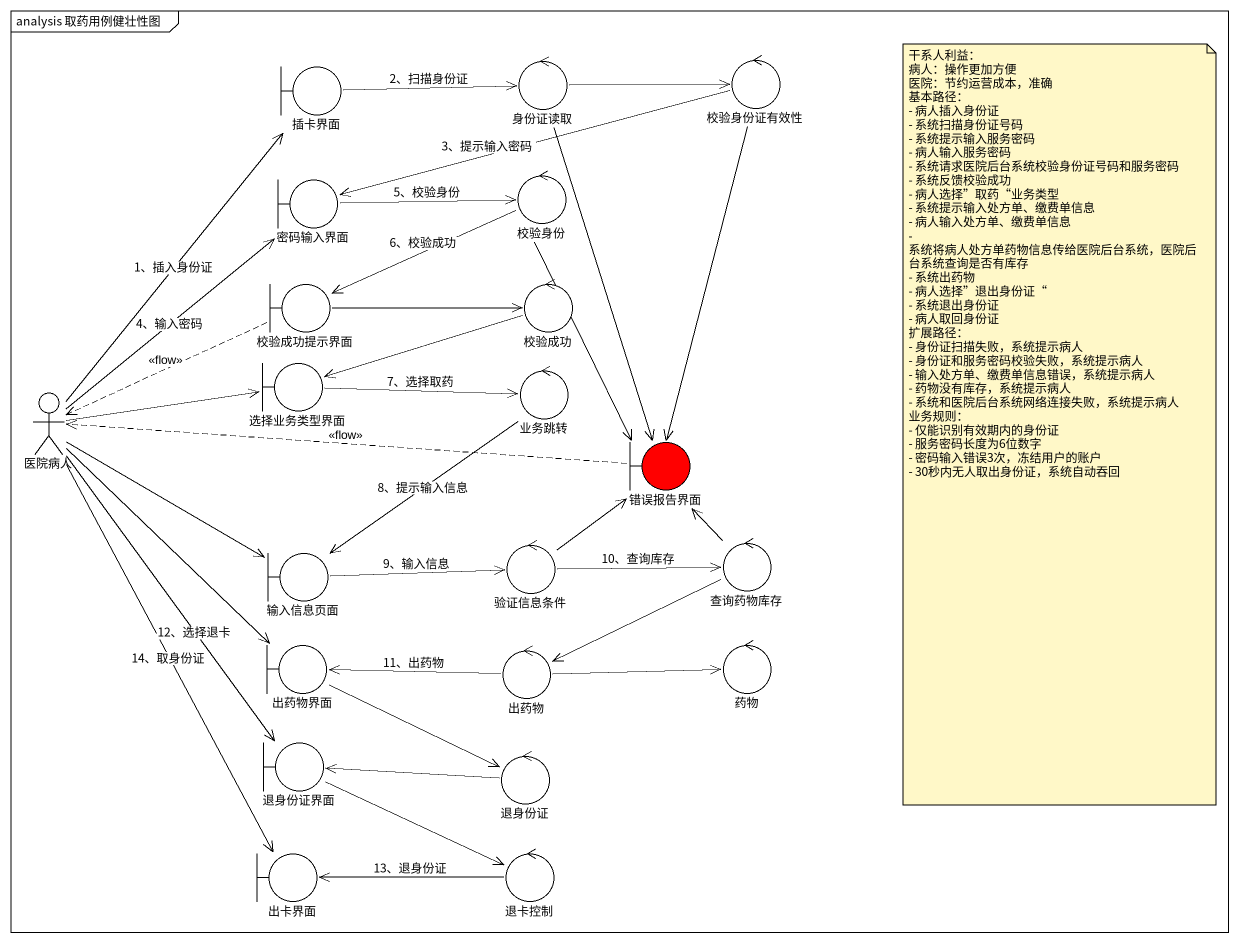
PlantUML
@startuml
mainframe analysis 取药用例健壮性图
control 身份证读取
control 校验身份证有效性
boundary 插卡界面
boundary 密码输入界面
control 校验身份
boundary 校验成功提示界面
control 校验成功
actor 医院病人
boundary 选择业务类型界面
control 业务跳转
boundary 错误报告界面 #FF0000
boundary 输入信息页面
control 验证信息条件
control 查询药物库存
boundary 出药物界面
control 出药物
control 药物
boundary 退身份证界面
control 退身份证
boundary 出卡界面
control 退卡控制
身份证读取 -right-> 校验身份证有效性
身份证读取 --> 错误报告界面
校验身份证有效性 -left-> 密码输入界面 : 3、提示输入密码
校验身份证有效性 --> 错误报告界面
插卡界面 -right-> 身份证读取 : 2、扫描身份证
密码输入界面 -right-> 校验身份 : 5、校验身份
校验身份 -left-> 校验成功提示界面 : 6、校验成功
校验身份 --> 错误报告界面
校验成功提示界面 -right-> 校验成功
校验成功提示界面 .left.> 医院病人 : <<flow>>
校验成功 -left-> 选择业务类型界面
医院病人 -up-> 插卡界面 : 1、插入身份证
医院病人 -up-> 密码输入界面 : 4、输入密码
医院病人 -right-> 选择业务类型界面
医院病人 -right-> 输入信息页面
医院病人 --> 出药物界面
医院病人 --> 退身份证界面 : 12、选择退卡
医院病人 --> 出卡界面 : 14、取身份证
选择业务类型界面 -right-> 业务跳转 : 7、选择取药
业务跳转 --> 输入信息页面 : 8、提示输入信息
错误报告界面 .left.> 医院病人 : <<flow>>
输入信息页面 -right-> 验证信息条件 : 9、输入信息
验证信息条件 -up-> 错误报告界面
验证信息条件 -right-> 查询药物库存 : 10、查询库存
查询药物库存 -up-> 错误报告界面
查询药物库存 -left-> 出药物
出药物界面 -right-> 退身份证
出药物 -left-> 出药物界面 : 11、出药物
出药物 -right-> 药物
退身份证界面 -right-> 退卡控制
退身份证 -left-> 退身份证界面
退卡控制 -left-> 出卡界面 : 13、退身份证
note as N1
  干系人利益：
  病人：操作更加方便
  医院：节约运营成本，准确
  基本路径：
  - 病人插入身份证
  - 系统扫描身份证号码
  - 系统提示输入服务密码
  - 病人输入服务密码
  - 系统请求医院后台系统校验身份证号码和服务密码
  - 系统反馈校验成功
  - 病人选择”取药“业务类型
  - 系统提示输入处方单、缴费单信息
  - 病人输入处方单、缴费单信息
  - 系统将病人处方单药物信息传给医院后台系统，医院后台系统查询是否有库存
  - 系统出药物
  - 病人选择”退出身份证“
  - 系统退出身份证
  - 病人取回身份证
  扩展路径：
  - 身份证扫描失败，系统提示病人
  - 身份证和服务密码校验失败，系统提示病人
  - 输入处方单、缴费单信息错误，系统提示病人
  - 药物没有库存，系统提示病人
  - 系统和医院后台系统网络连接失败，系统提示病人
  业务规则：
  - 仅能识别有效期内的身份证
  - 服务密码长度为6位数字
  - 密码输入错误3次，冻结用户的账户
  - 30秒内无人取出身份证，系统自动吞回
end note
@enduml
